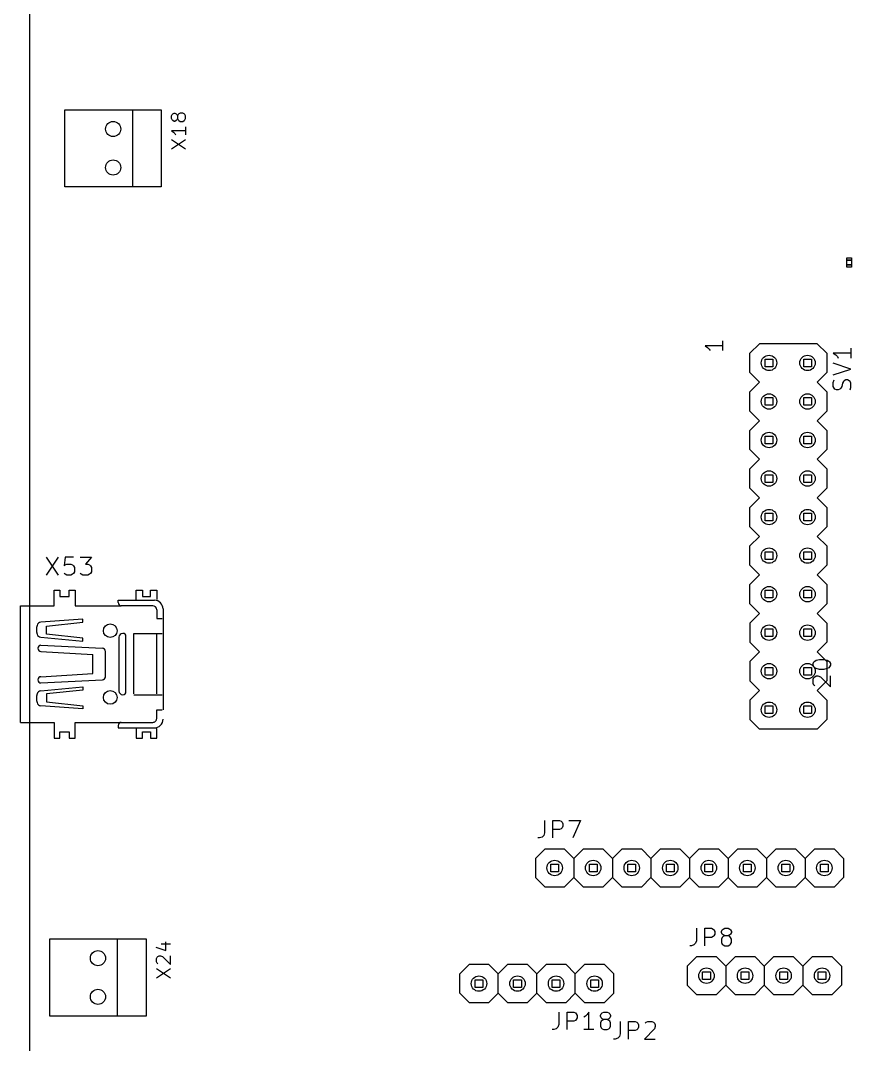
# Model space of a CAD drawing. Header units: millimetres. Extents: x -1 to 260, y -75 to 300.
# Drawn here: x -0.6 to 54.2, y 82.5 to 150 of the extents above; entities that cross this region are included whole.
import ezdxf

# ---------------------------------------------------------------- set-up
doc = ezdxf.new("R2010")
doc.units = ezdxf.units.MM
for name, color, linetype, true_color in [('Edge.Cuts', 254, 'CONTINUOUS', 0xd0d2cd), ('F.Fab', 9, 'CONTINUOUS', 0xafafaf), ('F.Silkscreen', 41, 'CONTINUOUS', 0xf2eda1)]:
    doc.layers.add(name, color=color, linetype=linetype, true_color=true_color)

msp = doc.modelspace()

# ---------------------------------------------------------------- linework, layer by layer
at = {"layer": 'Edge.Cuts', "linetype": 'CONTINUOUS'}
msp.add_line((0, 300), (0, 0), dxfattribs=at)
at = {"layer": 'Edge.Cuts'}
for centre, radius in [((5.52, 142.83), 0.5), ((5.52, 140.29), 0.5), ((48.76, 127.41), 0.508), ((51.3, 127.41), 0.508), ((48.76, 124.87), 0.508), ((51.3, 124.87), 0.508), ((48.76, 122.33), 0.508), ((51.3, 122.33), 0.508), ((48.76, 119.79), 0.508), ((51.3, 119.79), 0.508), ((48.76, 117.25), 0.508), ((51.3, 117.25), 0.508), ((48.76, 114.71), 0.508), ((51.3, 114.71), 0.508), ((48.76, 112.17), 0.508), ((51.3, 112.17), 0.508), ((5.33, 109.76), 0.45), ((48.76, 109.63), 0.508), ((51.3, 109.63), 0.508), ((48.76, 107.09), 0.508), ((51.3, 107.09), 0.508), ((5.33, 105.36), 0.45), ((48.76, 104.55), 0.508), ((51.3, 104.55), 0.508), ((34.63, 94.12), 0.508), ((37.17, 94.12), 0.508), ((39.71, 94.12), 0.508), ((42.25, 94.12), 0.508), ((44.79, 94.12), 0.508), ((47.33, 94.12), 0.508), ((49.87, 94.12), 0.508), ((52.41, 94.12), 0.508), ((4.52, 88.17), 0.5), ((44.64, 87.02), 0.508), ((47.18, 87.02), 0.508), ((49.72, 87.02), 0.508), ((52.26, 87.02), 0.508), ((29.64, 86.5), 0.508), ((32.18, 86.5), 0.508), ((34.72, 86.5), 0.508), ((37.26, 86.5), 0.508), ((4.52, 85.63), 0.5)]:
    msp.add_circle(centre, radius, dxfattribs=at)
at = {"layer": 'F.Fab', "linetype": 'CONTINUOUS'}
for p, q in [((53.9, 134.18), (53.9, 134.33)), ((53.9, 134.33), (54.2, 134.33)), ((54.2, 134.33), (54.2, 134.18)), ((54.2, 134.18), (53.9, 134.18)), ((53.9, 133.73), (53.9, 133.88)), ((53.9, 133.88), (54.2, 133.88)), ((54.2, 133.73), (53.9, 133.73)), ((54.2, 133.88), (54.2, 133.73)), ((48.506, 127.156), (48.506, 127.664)), ((48.506, 127.664), (49.014, 127.664)), ((49.014, 127.664), (49.014, 127.156)), ((51.046, 127.156), (51.046, 127.664)), ((51.046, 127.664), (51.554, 127.664)), ((51.554, 127.664), (51.554, 127.156)), ((49.014, 127.156), (48.506, 127.156)), ((51.554, 127.156), (51.046, 127.156)), ((48.506, 124.616), (48.506, 125.124)), ((48.506, 125.124), (49.014, 125.124)), ((49.014, 125.124), (49.014, 124.616)), ((51.046, 124.616), (51.046, 125.124)), ((51.046, 125.124), (51.554, 125.124)), ((51.554, 125.124), (51.554, 124.616)), ((49.014, 124.616), (48.506, 124.616)), ((51.554, 124.616), (51.046, 124.616)), ((48.506, 122.076), (48.506, 122.584)), ((48.506, 122.584), (49.014, 122.584)), ((49.014, 122.584), (49.014, 122.076)), ((51.046, 122.076), (51.046, 122.584)), ((51.046, 122.584), (51.554, 122.584)), ((51.554, 122.584), (51.554, 122.076)), ((49.014, 122.076), (48.506, 122.076)), ((51.554, 122.076), (51.046, 122.076)), ((48.506, 119.536), (48.506, 120.044)), ((48.506, 120.044), (49.014, 120.044)), ((49.014, 119.536), (48.506, 119.536)), ((49.014, 120.044), (49.014, 119.536)), ((51.046, 119.536), (51.046, 120.044)), ((51.046, 120.044), (51.554, 120.044)), ((51.554, 119.536), (51.046, 119.536)), ((51.554, 120.044), (51.554, 119.536)), ((48.506, 116.996), (48.506, 117.504)), ((48.506, 117.504), (49.014, 117.504)), ((49.014, 117.504), (49.014, 116.996)), ((51.046, 116.996), (51.046, 117.504)), ((51.046, 117.504), (51.554, 117.504)), ((51.554, 117.504), (51.554, 116.996)), ((49.014, 116.996), (48.506, 116.996)), ((51.554, 116.996), (51.046, 116.996)), ((48.506, 114.456), (48.506, 114.964)), ((48.506, 114.964), (49.014, 114.964)), ((49.014, 114.964), (49.014, 114.456)), ((51.046, 114.456), (51.046, 114.964)), ((51.046, 114.964), (51.554, 114.964)), ((51.554, 114.964), (51.554, 114.456)), ((49.014, 114.456), (48.506, 114.456)), ((51.554, 114.456), (51.046, 114.456)), ((1.6421, 112.4399), (2.0055, 112.4399)), ((1.6421, 111.4016), (1.6421, 112.4399)), ((2.0055, 112.4399), (2.0055, 112.0246)), ((2.6285, 112.4399), (3.0207, 112.4399)), ((2.6285, 112.0246), (2.6285, 112.4399)), ((3.0207, 112.4399), (3.0207, 111.4016)), ((7.043, 112.4399), (7.4583, 112.4399)), ((7.043, 111.8169), (7.043, 112.4399)), ((7.4583, 112.4399), (7.4583, 112.0246)), ((7.9774, 112.4399), (8.3927, 112.4399)), ((7.9774, 112.0246), (7.9774, 112.4399)), ((8.3927, 112.4399), (8.3927, 111.8169)), ((48.506, 111.916), (48.506, 112.424)), ((48.506, 112.424), (49.014, 112.424)), ((49.014, 112.424), (49.014, 111.916)), ((51.046, 111.916), (51.046, 112.424)), ((51.046, 112.424), (51.554, 112.424)), ((51.554, 112.424), (51.554, 111.916)), ((-0.5882, 111.4016), (1.6421, 111.4016)), ((2.0055, 112.0246), (2.6285, 112.0246)), ((3.0207, 111.4016), (6.0565, 111.4015)), ((5.849, 111.765), (8.237, 111.765)), ((8.1332, 111.4016), (6.0566, 111.4016)), ((7.4583, 112.0246), (7.9774, 112.0246)), ((49.014, 111.916), (48.506, 111.916)), ((51.554, 111.916), (51.046, 111.916)), ((8.3927, 111.1421), (8.3927, 110.571)), ((8.8081, 111.194), (8.808, 104.5491)), ((6.8873, 105.5875), (6.8873, 109.5848)), ((8.3927, 105.5874), (8.3927, 109.5327)), ((48.506, 109.376), (48.506, 109.884)), ((48.506, 109.884), (49.014, 109.884)), ((49.014, 109.376), (48.506, 109.376)), ((49.014, 109.884), (49.014, 109.376)), ((51.046, 109.376), (51.046, 109.884)), ((51.046, 109.884), (51.554, 109.884)), ((51.554, 109.376), (51.046, 109.376)), ((51.554, 109.884), (51.554, 109.376)), ((48.506, 106.836), (48.506, 107.344)), ((48.506, 107.344), (49.014, 107.344)), ((49.014, 107.344), (49.014, 106.836)), ((51.046, 106.836), (51.046, 107.344)), ((51.046, 107.344), (51.554, 107.344)), ((51.554, 107.344), (51.554, 106.836)), ((49.014, 106.836), (48.506, 106.836)), ((51.554, 106.836), (51.046, 106.836)), ((48.506, 104.296), (48.506, 104.804)), ((48.506, 104.804), (49.014, 104.804)), ((49.014, 104.804), (49.014, 104.296)), ((51.046, 104.296), (51.046, 104.804)), ((51.046, 104.804), (51.554, 104.804)), ((51.554, 104.804), (51.554, 104.296)), ((8.3927, 103.9781), (8.3927, 104.5492)), ((49.014, 104.296), (48.506, 104.296)), ((51.554, 104.296), (51.046, 104.296)), ((-0.5882, 103.7186), (1.6421, 103.7186)), ((1.6421, 103.7186), (1.6421, 102.6803)), ((3.0207, 103.7186), (8.1332, 103.7186)), ((3.0207, 102.6803), (3.0207, 103.7186)), ((5.849, 103.3552), (8.237, 103.3552)), ((7.043, 103.3033), (7.043, 102.6803)), ((8.3927, 102.6803), (8.3927, 103.3033)), ((1.6421, 102.6803), (2.0055, 102.6803)), ((2.0055, 103.0956), (2.6285, 103.0956)), ((2.0055, 102.6803), (2.0055, 103.0956)), ((2.6285, 103.0956), (2.6285, 102.6803)), ((2.6285, 102.6803), (3.0207, 102.6803)), ((7.043, 102.6803), (7.4583, 102.6803)), ((7.4583, 103.0956), (7.9774, 103.0956)), ((7.4583, 102.6803), (7.4583, 103.0956)), ((7.9774, 103.0956), (7.9774, 102.6803)), ((7.9774, 102.6803), (8.3927, 102.6803)), ((34.376, 93.866), (34.376, 94.374)), ((34.376, 94.374), (34.884, 94.374)), ((34.884, 93.866), (34.376, 93.866)), ((34.884, 94.374), (34.884, 93.866)), ((36.916, 93.866), (36.916, 94.374)), ((36.916, 94.374), (37.424, 94.374)), ((37.424, 93.866), (36.916, 93.866)), ((37.424, 94.374), (37.424, 93.866)), ((39.456, 93.866), (39.456, 94.374)), ((39.456, 94.374), (39.964, 94.374)), ((39.964, 93.866), (39.456, 93.866)), ((39.964, 94.374), (39.964, 93.866)), ((41.996, 93.866), (41.996, 94.374)), ((41.996, 94.374), (42.504, 94.374)), ((42.504, 93.866), (41.996, 93.866)), ((42.504, 94.374), (42.504, 93.866)), ((44.536, 93.866), (44.536, 94.374)), ((44.536, 94.374), (45.044, 94.374)), ((45.044, 93.866), (44.536, 93.866)), ((45.044, 94.374), (45.044, 93.866)), ((47.076, 93.866), (47.076, 94.374)), ((47.076, 94.374), (47.584, 94.374)), ((47.584, 93.866), (47.076, 93.866)), ((47.584, 94.374), (47.584, 93.866)), ((49.616, 93.866), (49.616, 94.374)), ((49.616, 94.374), (50.124, 94.374)), ((50.124, 93.866), (49.616, 93.866)), ((50.124, 94.374), (50.124, 93.866)), ((52.156, 93.866), (52.156, 94.374)), ((52.156, 94.374), (52.664, 94.374)), ((52.664, 93.866), (52.156, 93.866)), ((52.664, 94.374), (52.664, 93.866)), ((44.386, 86.766), (44.386, 87.274)), ((44.386, 87.274), (44.894, 87.274)), ((44.894, 87.274), (44.894, 86.766)), ((46.926, 86.766), (46.926, 87.274)), ((46.926, 87.274), (47.434, 87.274)), ((47.434, 87.274), (47.434, 86.766)), ((49.466, 86.766), (49.466, 87.274)), ((49.466, 87.274), (49.974, 87.274)), ((49.974, 87.274), (49.974, 86.766)), ((52.006, 86.766), (52.006, 87.274)), ((52.006, 87.274), (52.514, 87.274)), ((52.514, 87.274), (52.514, 86.766)), ((29.386, 86.246), (29.386, 86.754)), ((29.386, 86.754), (29.894, 86.754)), ((29.894, 86.754), (29.894, 86.246)), ((31.926, 86.246), (31.926, 86.754)), ((31.926, 86.754), (32.434, 86.754)), ((32.434, 86.754), (32.434, 86.246)), ((34.466, 86.246), (34.466, 86.754)), ((34.466, 86.754), (34.974, 86.754)), ((34.974, 86.754), (34.974, 86.246)), ((37.006, 86.246), (37.006, 86.754)), ((37.006, 86.754), (37.514, 86.754)), ((37.514, 86.754), (37.514, 86.246)), ((44.894, 86.766), (44.386, 86.766)), ((47.434, 86.766), (46.926, 86.766)), ((49.974, 86.766), (49.466, 86.766)), ((52.514, 86.766), (52.006, 86.766)), ((29.894, 86.246), (29.386, 86.246)), ((32.434, 86.246), (31.926, 86.246)), ((34.974, 86.246), (34.466, 86.246)), ((37.514, 86.246), (37.006, 86.246))]:
    msp.add_line(p, q, dxfattribs=at)
at = {"layer": 'F.Fab'}
for centre, radius in [((5.52, 142.83), 0.5), ((5.52, 140.29), 0.5), ((48.76, 127.41), 0.508), ((51.3, 127.41), 0.508), ((48.76, 124.87), 0.508), ((51.3, 124.87), 0.508), ((48.76, 122.33), 0.508), ((51.3, 122.33), 0.508), ((48.76, 119.79), 0.508), ((51.3, 119.79), 0.508), ((48.76, 117.25), 0.508), ((51.3, 117.25), 0.508), ((48.76, 114.71), 0.508), ((51.3, 114.71), 0.508), ((48.76, 112.17), 0.508), ((51.3, 112.17), 0.508), ((5.33, 109.76), 0.45), ((48.76, 109.63), 0.508), ((51.3, 109.63), 0.508), ((48.76, 107.09), 0.508), ((51.3, 107.09), 0.508), ((5.33, 105.36), 0.45), ((48.76, 104.55), 0.508), ((51.3, 104.55), 0.508), ((34.63, 94.12), 0.508), ((37.17, 94.12), 0.508), ((39.71, 94.12), 0.508), ((42.25, 94.12), 0.508), ((44.79, 94.12), 0.508), ((47.33, 94.12), 0.508), ((49.87, 94.12), 0.508), ((52.41, 94.12), 0.508), ((4.52, 88.17), 0.5), ((44.64, 87.02), 0.508), ((47.18, 87.02), 0.508), ((49.72, 87.02), 0.508), ((52.26, 87.02), 0.508), ((29.64, 86.5), 0.508), ((32.18, 86.5), 0.508), ((34.72, 86.5), 0.508), ((37.26, 86.5), 0.508), ((4.52, 85.63), 0.5)]:
    msp.add_circle(centre, radius, dxfattribs=at)
for centre, radius, start, end in [((8.1332, 111.1421), 0.2595, 0, 90), ((8.237, 111.1939), 0.5711, 0, 90), ((8.1333, 103.978), 0.2594, -90.02208781, 0.02208781), ((8.2371, 103.9262), 0.571, -90.01003429, 0.01003429)]:
    msp.add_arc(centre, radius, start, end, dxfattribs=at)
at = {"layer": 'F.Silkscreen', "linetype": 'CONTINUOUS'}
for p, q in [((2.345, 144.1), (6.79, 144.1)), ((2.345, 139.02), (2.345, 144.1)), ((6.79, 144.1), (6.79, 139.02)), ((6.79, 144.1), (8.695, 144.1)), ((8.695, 144.1), (8.695, 139.02)), ((9.413298, 143.775683), (9.457325, 143.81971)), ((9.457325, 143.81971), (9.545378, 143.863736)), ((9.545378, 143.863736), (9.589405, 143.863736)), ((9.589405, 143.863736), (9.677458, 143.81971)), ((9.677458, 143.81971), (9.721485, 143.775683)), ((9.853565, 143.81971), (9.809538, 143.775683)), ((9.941618, 143.863736), (9.853565, 143.81971)), ((10.117725, 143.863736), (9.941618, 143.863736)), ((10.205778, 143.81971), (10.117725, 143.863736)), ((10.249805, 143.775683), (10.205778, 143.81971)), ((9.369271, 143.68763), (9.413298, 143.775683)), ((9.369271, 143.511523), (9.369271, 143.68763)), ((9.413298, 143.42347), (9.369271, 143.511523)), ((9.457325, 143.379443), (9.413298, 143.42347)), ((9.545378, 143.335416), (9.457325, 143.379443)), ((9.589405, 143.335416), (9.545378, 143.335416)), ((9.677458, 143.379443), (9.589405, 143.335416)), ((9.721485, 143.42347), (9.677458, 143.379443)), ((9.721485, 143.775683), (9.765511, 143.68763)), ((9.765511, 143.511523), (9.721485, 143.42347)), ((9.809538, 143.775683), (9.765511, 143.68763)), ((9.765511, 143.68763), (9.765511, 143.511523)), ((9.765511, 143.511523), (9.809538, 143.42347)), ((9.809538, 143.42347), (9.853565, 143.379443)), ((9.853565, 143.379443), (9.941618, 143.335416)), ((9.941618, 143.335416), (10.117725, 143.335416)), ((10.117725, 143.335416), (10.205778, 143.379443)), ((10.205778, 143.379443), (10.249805, 143.42347)), ((10.293831, 143.68763), (10.249805, 143.775683)), ((10.249805, 143.42347), (10.293831, 143.511523)), ((10.293831, 143.511523), (10.293831, 143.68763)), ((10.293831, 142.719043), (9.369271, 142.719043)), ((9.369271, 142.719043), (9.501351, 142.63099)), ((9.501351, 142.63099), (9.589405, 142.542937)), ((9.589405, 142.542937), (9.633431, 142.454883)), ((10.293831, 142.983203), (10.293831, 142.454883)), ((9.369271, 141.530324), (10.293831, 142.146697)), ((9.369271, 142.146697), (10.293831, 141.530324)), ((6.79, 139.02), (2.345, 139.02)), ((8.695, 139.02), (6.79, 139.02)), ((53.9, 133.88), (53.9, 134.18)), ((53.9, 134.18), (54.2, 134.18)), ((54.2, 133.88), (53.9, 133.88)), ((54.2, 134.18), (54.2, 133.88)), ((45.692514, 128.545837), (44.549514, 128.545837)), ((44.549514, 128.545837), (44.7128, 128.43698)), ((44.7128, 128.43698), (44.821657, 128.328123)), ((44.821657, 128.328123), (44.876086, 128.219266)), ((45.692514, 128.872409), (45.692514, 128.219266)), ((48.125, 128.68), (47.49, 128.045)), ((51.935, 128.68), (48.125, 128.68)), ((52.57, 128.045), (51.935, 128.68)), ((54.155789, 128.384669), (54.155789, 127.724269)), ((47.49, 126.775), (47.49, 128.045)), ((52.57, 128.045), (52.57, 126.775)), ((54.155789, 128.054469), (53.000089, 128.054469)), ((53.000089, 128.054469), (53.165189, 127.944402)), ((53.165189, 127.944402), (53.275256, 127.834336)), ((53.275256, 127.834336), (53.330289, 127.724269)), ((54.155789, 127.008836), (53.000089, 127.394069)), ((53.000089, 126.623602), (54.155789, 127.008836)), ((48.125, 126.14), (47.49, 126.775)), ((52.57, 126.775), (51.935, 126.14)), ((53.000089, 126.128302), (53.055122, 126.293402)), ((53.715522, 126.238369), (53.660489, 126.183335)), ((53.825589, 126.293402), (53.715522, 126.238369)), ((53.935656, 126.293402), (53.825589, 126.293402)), ((54.045722, 126.238369), (53.935656, 126.293402)), ((54.100756, 126.183335), (54.045722, 126.238369)), ((47.49, 125.505), (48.125, 126.14)), ((51.935, 126.14), (52.57, 125.505)), ((53.000089, 125.853135), (53.000089, 126.128302)), ((53.055122, 125.743069), (53.000089, 125.853135)), ((53.110156, 125.688035), (53.055122, 125.743069)), ((53.220222, 125.633002), (53.110156, 125.688035)), ((53.330289, 125.633002), (53.220222, 125.633002)), ((53.440356, 125.688035), (53.330289, 125.633002)), ((53.495389, 125.743069), (53.440356, 125.688035)), ((53.550422, 125.853135), (53.495389, 125.743069)), ((53.605456, 126.073269), (53.550422, 125.853135)), ((53.660489, 126.183335), (53.605456, 126.073269)), ((54.155789, 126.073269), (54.100756, 126.183335)), ((54.100756, 125.633002), (54.155789, 125.798102)), ((54.155789, 125.798102), (54.155789, 126.073269)), ((47.49, 124.235), (47.49, 125.505)), ((52.57, 125.505), (52.57, 124.235)), ((48.125, 123.6), (47.49, 124.235)), ((52.57, 124.235), (51.935, 123.6)), ((47.49, 122.965), (48.125, 123.6)), ((51.935, 123.6), (52.57, 122.965)), ((47.49, 121.695), (47.49, 122.965)), ((52.57, 122.965), (52.57, 121.695)), ((48.125, 121.06), (47.49, 121.695)), ((52.57, 121.695), (51.935, 121.06)), ((48.125, 121.06), (47.49, 120.425)), ((52.57, 120.425), (51.935, 121.06)), ((47.49, 119.155), (47.49, 120.425)), ((52.57, 120.425), (52.57, 119.155)), ((48.125, 118.52), (47.49, 119.155)), ((52.57, 119.155), (51.935, 118.52)), ((47.49, 117.885), (48.125, 118.52)), ((51.935, 118.52), (52.57, 117.885)), ((47.49, 116.615), (47.49, 117.885)), ((52.57, 117.885), (52.57, 116.615)), ((48.125, 115.98), (47.49, 116.615)), ((52.57, 116.615), (51.935, 115.98)), ((47.49, 115.345), (48.125, 115.98)), ((51.935, 115.98), (52.57, 115.345)), ((47.49, 114.075), (47.49, 115.345)), ((52.57, 115.345), (52.57, 114.075)), ((1.114569, 114.600372), (1.898921, 113.423844)), ((1.898921, 114.600372), (1.114569, 113.423844)), ((2.347122, 114.600372), (2.291097, 114.040121)), ((2.291097, 114.040121), (2.347122, 114.096146)), ((2.907374, 114.600372), (2.347122, 114.600372)), ((2.347122, 114.096146), (2.459173, 114.152171)), ((2.459173, 114.152171), (2.739298, 114.152171)), ((2.739298, 114.152171), (2.851349, 114.096146)), ((2.851349, 114.096146), (2.907374, 114.040121)), ((3.355575, 114.600372), (4.083902, 114.600372)), ((4.083902, 114.600372), (3.691726, 114.152171)), ((3.691726, 114.152171), (3.859801, 114.152171)), ((3.859801, 114.152171), (3.971852, 114.096146)), ((3.971852, 114.096146), (4.027877, 114.040121)), ((2.347122, 113.47987), (2.291097, 113.535895)), ((2.459173, 113.423844), (2.347122, 113.47987)), ((2.739298, 113.423844), (2.459173, 113.423844)), ((2.851349, 113.47987), (2.739298, 113.423844)), ((2.907374, 113.535895), (2.851349, 113.47987)), ((2.907374, 114.040121), (2.963399, 113.928071)), ((2.963399, 113.647945), (2.907374, 113.535895)), ((2.963399, 113.928071), (2.963399, 113.647945)), ((3.4116, 113.47987), (3.355575, 113.535895)), ((3.52365, 113.423844), (3.4116, 113.47987)), ((3.859801, 113.423844), (3.52365, 113.423844)), ((3.971852, 113.47987), (3.859801, 113.423844)), ((4.027877, 113.535895), (3.971852, 113.47987)), ((4.027877, 114.040121), (4.083902, 113.928071)), ((4.083902, 113.647945), (4.027877, 113.535895)), ((4.083902, 113.928071), (4.083902, 113.647945)), ((48.125, 113.44), (47.49, 114.075)), ((48.125, 113.44), (47.49, 112.805)), ((52.57, 114.075), (51.935, 113.44)), ((52.57, 112.805), (51.935, 113.44)), ((47.49, 111.535), (47.49, 112.805)), ((52.57, 112.805), (52.57, 111.535)), ((-0.5882, 111.4016), (0.9153, 111.4015)), ((-0.5882, 103.7186), (-0.5882, 111.4016)), ((3.7475, 111.4016), (6.0566, 111.4016)), ((5.849, 111.6092), (5.849, 111.765)), ((48.125, 110.9), (47.49, 111.535)), ((52.57, 111.535), (51.935, 110.9)), ((47.49, 110.265), (48.125, 110.9)), ((51.935, 110.9), (52.57, 110.265)), ((3.5129, 110.5191), (0.7615, 110.3114)), ((1.1249, 110.0519), (3.5129, 110.3114)), ((1.1249, 109.5327), (1.1249, 110.0519)), ((3.5129, 110.3114), (3.5129, 110.5191)), ((8.3927, 110.571), (8.7561, 110.571)), ((8.8082, 110.571), (8.8082, 109.5846)), ((47.49, 110.265), (47.49, 108.995)), ((52.57, 110.265), (52.57, 108.995)), ((3.5129, 109.2732), (1.1249, 109.5327)), ((6.1605, 109.5846), (6.1604, 109.5846)), ((6.3681, 105.7431), (6.3681, 109.377)), ((6.8873, 109.5848), (8.7561, 109.5848)), ((0.7615, 109.3251), (3.5129, 109.0655)), ((0.7616, 108.8059), (4.8108, 108.5983)), ((3.5129, 109.0655), (3.5129, 109.2732)), ((5.9009, 109.3251), (5.9009, 105.795)), ((48.125, 108.36), (47.49, 108.995)), ((51.935, 108.36), (52.57, 108.995)), ((0.5539, 108.5983), (0.5539, 108.5982)), ((0.7615, 108.3906), (4.1878, 108.183)), ((4.1878, 106.9372), (4.1878, 108.1832)), ((5.0184, 106.7296), (5.0184, 108.3907)), ((48.125, 108.36), (47.49, 107.725)), ((51.935, 108.36), (52.57, 107.725)), ((47.49, 107.725), (47.49, 106.455)), ((51.661514, 107.590837), (51.715943, 107.699694)), ((51.661514, 107.48198), (51.661514, 107.590837)), ((51.715943, 107.373123), (51.661514, 107.48198)), ((51.715943, 107.699694), (51.770371, 107.754123)), ((51.770371, 107.318694), (51.715943, 107.373123)), ((51.770371, 107.754123), (51.879228, 107.808551)), ((51.879228, 107.808551), (52.096943, 107.86298)), ((52.096943, 107.86298), (52.369086, 107.86298)), ((52.369086, 107.86298), (52.5868, 107.808551)), ((52.57, 107.725), (52.57, 106.455)), ((52.5868, 107.808551), (52.695657, 107.754123)), ((52.695657, 107.754123), (52.750086, 107.699694)), ((52.750086, 107.373123), (52.695657, 107.318694)), ((52.750086, 107.699694), (52.804514, 107.590837)), ((52.804514, 107.48198), (52.750086, 107.373123)), ((52.804514, 107.590837), (52.804514, 107.48198)), ((0.7615, 106.7296), (4.1878, 106.9372)), ((51.661514, 106.556694), (51.715943, 106.665552)), ((51.715943, 106.665552), (51.770371, 106.71998)), ((51.879228, 107.264265), (51.770371, 107.318694)), ((51.770371, 106.71998), (51.879228, 106.774409)), ((52.096943, 107.209837), (51.879228, 107.264265)), ((51.879228, 106.774409), (51.988086, 106.774409)), ((51.988086, 106.774409), (52.151371, 106.71998)), ((52.369086, 107.209837), (52.096943, 107.209837)), ((52.151371, 106.71998), (52.804514, 106.066837)), ((52.5868, 107.264265), (52.369086, 107.209837)), ((52.695657, 107.318694), (52.5868, 107.264265)), ((52.804514, 106.066837), (52.804514, 106.774409)), ((0.7615, 105.7951), (3.5129, 106.0547)), ((0.7616, 106.3143), (4.8108, 106.5219)), ((3.5129, 106.0547), (3.5129, 105.847)), ((48.125, 105.82), (47.49, 106.455)), ((51.661514, 106.284552), (51.661514, 106.556694)), ((51.715943, 106.175694), (51.661514, 106.284552)), ((51.770371, 106.121266), (51.715943, 106.175694)), ((51.935, 105.82), (52.57, 106.455)), ((3.5129, 105.847), (1.1249, 105.5875)), ((1.1249, 105.5875), (1.1249, 105.0683)), ((6.8873, 105.5354), (8.7561, 105.5354)), ((8.8081, 105.5355), (8.8081, 104.5491)), ((48.125, 105.82), (47.49, 105.185)), ((51.935, 105.82), (52.57, 105.185)), ((3.5129, 104.6011), (0.7615, 104.8088)), ((1.1249, 105.0683), (3.5129, 104.8088)), ((3.5129, 104.8088), (3.5129, 104.6011)), ((47.49, 105.185), (47.49, 103.915)), ((52.57, 105.185), (52.57, 103.915)), ((8.3927, 104.5492), (8.7561, 104.5492)), ((-0.5882, 103.7186), (0.9154, 103.7186)), ((-0.5882, 103.7185), (-0.5882, 103.7186)), ((3.7474, 103.7186), (6.0567, 103.7185)), ((5.849, 103.511), (5.849, 103.3552)), ((48.125, 103.28), (47.49, 103.915)), ((51.935, 103.28), (48.125, 103.28)), ((52.57, 103.915), (51.935, 103.28)), ((33.964363, 97.251879), (33.964363, 96.426379)), ((34.514696, 96.096179), (34.514696, 97.251879)), ((34.514696, 97.251879), (34.954963, 97.251879)), ((34.954963, 97.251879), (35.06503, 97.196846)), ((35.56033, 97.251879), (36.330796, 97.251879)), ((36.330796, 97.251879), (35.835496, 96.096179)), ((34.954963, 96.646513), (34.514696, 96.646513)), ((35.06503, 96.701546), (34.954963, 96.646513)), ((35.06503, 97.196846), (35.120063, 97.141813)), ((35.120063, 96.756579), (35.06503, 96.701546)), ((35.120063, 97.141813), (35.175096, 97.031746)), ((35.175096, 96.866646), (35.120063, 96.756579)), ((35.175096, 97.031746), (35.175096, 96.866646)), ((33.634163, 96.096179), (33.524097, 96.096179)), ((33.799263, 96.151213), (33.634163, 96.096179)), ((33.90933, 96.261279), (33.799263, 96.151213)), ((33.964363, 96.426379), (33.90933, 96.261279)), ((33.995, 95.39), (33.36, 94.755)), ((33.995, 95.39), (35.265, 95.39)), ((35.265, 95.39), (35.9, 94.755)), ((35.9, 94.755), (36.535, 95.39)), ((36.535, 95.39), (37.805, 95.39)), ((37.805, 95.39), (38.44, 94.755)), ((38.44, 94.755), (39.075, 95.39)), ((39.075, 95.39), (40.345, 95.39)), ((40.345, 95.39), (40.98, 94.755)), ((41.615, 95.39), (40.98, 94.755)), ((41.615, 95.39), (42.885, 95.39)), ((42.885, 95.39), (43.52, 94.755)), ((43.52, 94.755), (44.155, 95.39)), ((44.155, 95.39), (45.425, 95.39)), ((45.425, 95.39), (46.06, 94.755)), ((46.06, 94.755), (46.695, 95.39)), ((46.695, 95.39), (47.965, 95.39)), ((47.965, 95.39), (48.6, 94.755)), ((49.235, 95.39), (48.6, 94.755)), ((49.235, 95.39), (50.505, 95.39)), ((50.505, 95.39), (51.14, 94.755)), ((51.775, 95.39), (51.14, 94.755)), ((51.775, 95.39), (53.045, 95.39)), ((53.045, 95.39), (53.68, 94.755)), ((33.36, 94.755), (33.36, 93.485)), ((35.9, 94.755), (35.9, 93.485)), ((38.44, 94.755), (38.44, 93.485)), ((40.98, 94.755), (40.98, 93.485)), ((43.52, 94.755), (43.52, 93.485)), ((46.06, 94.755), (46.06, 93.485)), ((48.6, 94.755), (48.6, 93.485)), ((51.14, 94.755), (51.14, 93.485)), ((53.68, 94.755), (53.68, 93.485)), ((33.36, 93.485), (33.995, 92.85)), ((35.9, 93.485), (35.265, 92.85)), ((36.535, 92.85), (35.9, 93.485)), ((38.44, 93.485), (37.805, 92.85)), ((39.075, 92.85), (38.44, 93.485)), ((40.98, 93.485), (40.345, 92.85)), ((40.98, 93.485), (41.615, 92.85)), ((43.52, 93.485), (42.885, 92.85)), ((44.155, 92.85), (43.52, 93.485)), ((46.06, 93.485), (45.425, 92.85)), ((46.695, 92.85), (46.06, 93.485)), ((48.6, 93.485), (47.965, 92.85)), ((48.6, 93.485), (49.235, 92.85)), ((51.14, 93.485), (50.505, 92.85)), ((51.14, 93.485), (51.775, 92.85)), ((53.68, 93.485), (53.045, 92.85)), ((35.265, 92.85), (33.995, 92.85)), ((37.805, 92.85), (36.535, 92.85)), ((40.345, 92.85), (39.075, 92.85)), ((42.885, 92.85), (41.615, 92.85)), ((45.425, 92.85), (44.155, 92.85)), ((47.965, 92.85), (46.695, 92.85)), ((50.505, 92.85), (49.235, 92.85)), ((53.045, 92.85), (51.775, 92.85)), ((43.974363, 90.151879), (43.974363, 89.326379)), ((44.524696, 88.996179), (44.524696, 90.151879)), ((44.524696, 90.151879), (44.964963, 90.151879)), ((44.964963, 90.151879), (45.07503, 90.096846)), ((45.07503, 90.096846), (45.130063, 90.041813)), ((45.130063, 90.041813), (45.185096, 89.931746)), ((45.185096, 89.931746), (45.185096, 89.766646)), ((45.625363, 89.931746), (45.680396, 90.041813)), ((45.625363, 89.876713), (45.625363, 89.931746)), ((45.680396, 89.766646), (45.625363, 89.876713)), ((45.680396, 90.041813), (45.73543, 90.096846)), ((45.73543, 90.096846), (45.845496, 90.151879)), ((45.845496, 90.151879), (46.06563, 90.151879)), ((46.06563, 90.151879), (46.175696, 90.096846)), ((46.175696, 90.096846), (46.23073, 90.041813)), ((46.23073, 90.041813), (46.285763, 89.931746)), ((46.285763, 89.876713), (46.23073, 89.766646)), ((46.285763, 89.931746), (46.285763, 89.876713)), ((1.345, 89.44), (5.79, 89.44)), ((1.345, 84.36), (1.345, 89.44)), ((5.79, 89.44), (5.79, 84.36)), ((5.79, 89.44), (7.695, 89.44)), ((7.695, 89.44), (7.695, 84.36)), ((8.677458, 89.115683), (9.293831, 89.115683)), ((8.985645, 88.675416), (8.985645, 89.247763)), ((43.91933, 89.161279), (43.809263, 89.051213)), ((43.974363, 89.326379), (43.91933, 89.161279)), ((44.964963, 89.546513), (44.524696, 89.546513)), ((45.07503, 89.601546), (44.964963, 89.546513)), ((45.130063, 89.656579), (45.07503, 89.601546)), ((45.185096, 89.766646), (45.130063, 89.656579)), ((45.680396, 89.546513), (45.625363, 89.436446)), ((45.625363, 89.436446), (45.625363, 89.216313)), ((45.625363, 89.216313), (45.680396, 89.106246)), ((45.73543, 89.711613), (45.680396, 89.766646)), ((45.73543, 89.601546), (45.680396, 89.546513)), ((45.680396, 89.106246), (45.73543, 89.051213)), ((45.845496, 89.656579), (45.73543, 89.711613)), ((45.845496, 89.656579), (45.73543, 89.601546)), ((46.06563, 89.656579), (45.845496, 89.656579)), ((46.175696, 89.711613), (46.06563, 89.656579)), ((46.175696, 89.601546), (46.06563, 89.656579)), ((46.23073, 89.766646), (46.175696, 89.711613)), ((46.23073, 89.546513), (46.175696, 89.601546)), ((46.175696, 89.051213), (46.23073, 89.106246)), ((46.285763, 89.436446), (46.23073, 89.546513)), ((46.23073, 89.106246), (46.285763, 89.216313)), ((46.285763, 89.216313), (46.285763, 89.436446)), ((8.325245, 88.89555), (8.985645, 88.675416)), ((43.644163, 88.996179), (43.534097, 88.996179)), ((43.809263, 89.051213), (43.644163, 88.996179)), ((45.73543, 89.051213), (45.845496, 88.996179)), ((45.845496, 88.996179), (46.06563, 88.996179)), ((46.06563, 88.996179), (46.175696, 89.051213)), ((8.369271, 88.147097), (8.413298, 88.23515)), ((8.369271, 87.926963), (8.369271, 88.147097)), ((8.413298, 87.83891), (8.369271, 87.926963)), ((8.413298, 88.23515), (8.457325, 88.279177)), ((8.457325, 87.794883), (8.413298, 87.83891)), ((8.457325, 88.279177), (8.545378, 88.323203)), ((8.545378, 88.323203), (8.633431, 88.323203)), ((8.633431, 88.323203), (8.765511, 88.279177)), ((8.765511, 88.279177), (9.293831, 87.750857)), ((9.293831, 87.750857), (9.293831, 88.323203)), ((28.37, 87.135), (29.005, 87.77)), ((29.005, 87.77), (30.275, 87.77)), ((30.91, 87.135), (30.275, 87.77)), ((30.91, 87.135), (31.545, 87.77)), ((31.545, 87.77), (32.815, 87.77)), ((32.815, 87.77), (33.45, 87.135)), ((33.45, 87.135), (34.085, 87.77)), ((34.085, 87.77), (35.355, 87.77)), ((35.355, 87.77), (35.99, 87.135)), ((35.99, 87.135), (36.625, 87.77)), ((36.625, 87.77), (37.895, 87.77)), ((38.53, 87.135), (37.895, 87.77)), ((44.005, 88.29), (43.37, 87.655)), ((44.005, 88.29), (45.275, 88.29)), ((45.275, 88.29), (45.91, 87.655)), ((45.91, 87.655), (46.545, 88.29)), ((46.545, 88.29), (47.815, 88.29)), ((47.815, 88.29), (48.45, 87.655)), ((48.45, 87.655), (49.085, 88.29)), ((49.085, 88.29), (50.355, 88.29)), ((50.355, 88.29), (50.99, 87.655)), ((51.625, 88.29), (50.99, 87.655)), ((51.625, 88.29), (52.895, 88.29)), ((52.895, 88.29), (53.53, 87.655)), ((8.369271, 86.870324), (9.293831, 87.486697)), ((8.369271, 87.486697), (9.293831, 86.870324)), ((28.37, 85.865), (28.37, 87.135)), ((30.91, 85.865), (30.91, 87.135)), ((33.45, 85.865), (33.45, 87.135)), ((35.99, 85.865), (35.99, 87.135)), ((38.53, 85.865), (38.53, 87.135)), ((43.37, 87.655), (43.37, 86.385)), ((45.91, 87.655), (45.91, 86.385)), ((48.45, 87.655), (48.45, 86.385)), ((50.99, 87.655), (50.99, 86.385)), ((53.53, 87.655), (53.53, 86.385)), ((29.005, 85.23), (28.37, 85.865)), ((30.275, 85.23), (30.91, 85.865)), ((31.545, 85.23), (30.91, 85.865)), ((33.45, 85.865), (32.815, 85.23)), ((34.085, 85.23), (33.45, 85.865)), ((35.99, 85.865), (35.355, 85.23)), ((36.625, 85.23), (35.99, 85.865)), ((37.895, 85.23), (38.53, 85.865)), ((43.37, 86.385), (44.005, 85.75)), ((45.275, 85.75), (44.005, 85.75)), ((45.91, 86.385), (45.275, 85.75)), ((46.545, 85.75), (45.91, 86.385)), ((47.815, 85.75), (46.545, 85.75)), ((48.45, 86.385), (47.815, 85.75)), ((49.085, 85.75), (48.45, 86.385)), ((50.355, 85.75), (49.085, 85.75)), ((50.99, 86.385), (50.355, 85.75)), ((50.99, 86.385), (51.625, 85.75)), ((52.895, 85.75), (51.625, 85.75)), ((53.53, 86.385), (52.895, 85.75)), ((30.275, 85.23), (29.005, 85.23)), ((32.815, 85.23), (31.545, 85.23)), ((35.355, 85.23), (34.085, 85.23)), ((37.895, 85.23), (36.625, 85.23)), ((34.898802, 84.62211), (34.898802, 83.79661)), ((35.449135, 83.46641), (35.449135, 84.62211)), ((35.449135, 84.62211), (35.889402, 84.62211)), ((35.889402, 84.62211), (35.999469, 84.567077)), ((35.999469, 84.567077), (36.054502, 84.512044)), ((36.054502, 84.512044), (36.109535, 84.401977)), ((36.109535, 84.401977), (36.109535, 84.236877)), ((36.769935, 84.45701), (36.659869, 84.346944)), ((36.880002, 84.62211), (36.769935, 84.45701)), ((36.880002, 83.46641), (36.880002, 84.62211)), ((37.650469, 84.401977), (37.705502, 84.512044)), ((37.650469, 84.346944), (37.650469, 84.401977)), ((37.705502, 84.512044), (37.760536, 84.567077)), ((37.760536, 84.567077), (37.870602, 84.62211)), ((37.870602, 84.62211), (38.090736, 84.62211)), ((38.090736, 84.62211), (38.200802, 84.567077)), ((38.200802, 84.567077), (38.255836, 84.512044)), ((38.255836, 84.512044), (38.310869, 84.401977)), ((38.310869, 84.401977), (38.310869, 84.346944)), ((5.79, 84.36), (1.345, 84.36)), ((7.695, 84.36), (5.79, 84.36)), ((34.898802, 83.79661), (34.843769, 83.63151)), ((35.889402, 84.016744), (35.449135, 84.016744)), ((35.999469, 84.071777), (35.889402, 84.016744)), ((36.054502, 84.12681), (35.999469, 84.071777)), ((36.109535, 84.236877), (36.054502, 84.12681)), ((36.659869, 84.346944), (36.549802, 84.29191)), ((37.705502, 84.236877), (37.650469, 84.346944)), ((37.705502, 84.016744), (37.650469, 83.906677)), ((37.650469, 83.906677), (37.650469, 83.686544)), ((37.760536, 84.181844), (37.705502, 84.236877)), ((37.760536, 84.071777), (37.705502, 84.016744)), ((37.870602, 84.12681), (37.760536, 84.181844)), ((37.870602, 84.12681), (37.760536, 84.071777)), ((38.090736, 84.12681), (37.870602, 84.12681)), ((38.200802, 84.181844), (38.090736, 84.12681)), ((38.200802, 84.071777), (38.090736, 84.12681)), ((38.255836, 84.236877), (38.200802, 84.181844)), ((38.255836, 84.016744), (38.200802, 84.071777)), ((38.310869, 84.346944), (38.255836, 84.236877)), ((38.310869, 83.906677), (38.255836, 84.016744)), ((38.310869, 83.686544), (38.310869, 83.906677)), ((38.954363, 84.001879), (38.954363, 83.176379)), ((39.504696, 82.846179), (39.504696, 84.001879)), ((39.504696, 84.001879), (39.944963, 84.001879)), ((39.944963, 84.001879), (40.05503, 83.946846)), ((40.05503, 83.946846), (40.110063, 83.891813)), ((40.110063, 83.891813), (40.165096, 83.781746)), ((40.165096, 83.781746), (40.165096, 83.616646)), ((40.605363, 83.891813), (40.660396, 83.946846)), ((40.660396, 83.946846), (40.770463, 84.001879)), ((40.770463, 84.001879), (41.04563, 84.001879)), ((41.04563, 84.001879), (41.155696, 83.946846)), ((41.155696, 83.946846), (41.21073, 83.891813)), ((41.21073, 83.891813), (41.265763, 83.781746)), ((41.265763, 83.781746), (41.265763, 83.671679)), ((34.568602, 83.46641), (34.458536, 83.46641)), ((34.733702, 83.521444), (34.568602, 83.46641)), ((34.843769, 83.63151), (34.733702, 83.521444)), ((37.210202, 83.46641), (36.549802, 83.46641)), ((37.650469, 83.686544), (37.705502, 83.576477)), ((37.705502, 83.576477), (37.760536, 83.521444)), ((37.760536, 83.521444), (37.870602, 83.46641)), ((37.870602, 83.46641), (38.090736, 83.46641)), ((38.090736, 83.46641), (38.200802, 83.521444)), ((38.200802, 83.521444), (38.255836, 83.576477)), ((38.255836, 83.576477), (38.310869, 83.686544)), ((38.954363, 83.176379), (38.89933, 83.011279)), ((39.944963, 83.396513), (39.504696, 83.396513)), ((40.05503, 83.451546), (39.944963, 83.396513)), ((40.110063, 83.506579), (40.05503, 83.451546)), ((40.165096, 83.616646), (40.110063, 83.506579)), ((41.21073, 83.506579), (40.55033, 82.846179)), ((41.265763, 83.671679), (41.21073, 83.506579)), ((38.624163, 82.846179), (38.514097, 82.846179)), ((38.789263, 82.901213), (38.624163, 82.846179)), ((38.89933, 83.011279), (38.789263, 82.901213)), ((40.55033, 82.846179), (41.265763, 82.846179))]:
    msp.add_line(p, q, dxfattribs=at)
at = {"layer": 'F.Silkscreen'}
for centre, radius in [((5.52, 142.83), 0.5), ((5.52, 140.29), 0.5), ((48.76, 127.41), 0.508), ((51.3, 127.41), 0.508), ((48.76, 124.87), 0.508), ((51.3, 124.87), 0.508), ((48.76, 122.33), 0.508), ((51.3, 122.33), 0.508), ((48.76, 119.79), 0.508), ((51.3, 119.79), 0.508), ((48.76, 117.25), 0.508), ((51.3, 117.25), 0.508), ((48.76, 114.71), 0.508), ((51.3, 114.71), 0.508), ((48.76, 112.17), 0.508), ((51.3, 112.17), 0.508), ((5.33, 109.76), 0.45), ((48.76, 109.63), 0.508), ((51.3, 109.63), 0.508), ((48.76, 107.09), 0.508), ((51.3, 107.09), 0.508), ((5.33, 105.36), 0.45), ((48.76, 104.55), 0.508), ((51.3, 104.55), 0.508), ((34.63, 94.12), 0.508), ((37.17, 94.12), 0.508), ((39.71, 94.12), 0.508), ((42.25, 94.12), 0.508), ((44.79, 94.12), 0.508), ((47.33, 94.12), 0.508), ((49.87, 94.12), 0.508), ((52.41, 94.12), 0.508), ((4.52, 88.17), 0.5), ((44.64, 87.02), 0.508), ((47.18, 87.02), 0.508), ((49.72, 87.02), 0.508), ((52.26, 87.02), 0.508), ((29.64, 86.5), 0.508), ((32.18, 86.5), 0.508), ((34.72, 86.5), 0.508), ((37.26, 86.5), 0.508), ((4.52, 85.63), 0.5)]:
    msp.add_circle(centre, radius, dxfattribs=at)
for centre, radius, start, end in [((6.0566, 111.6092), 0.2076, -180, -90), ((1.433111, 109.81825), 0.973913, -197.04955368, -162.95044632), ((0.78383, 110.017501), 0.294747, 94.34489857, 162.97491854), ((0.78383, 109.618998), 0.294746, -162.97510441, -94.3450924), ((6.1605, 109.325), 0.259601, 90.02207079, 179.97815), ((6.1606, 109.3771), 0.2075, -0.02761242, 90.02761242), ((0.761501, 108.598299), 0.207601, 90.00027599, 179.99972401), ((0.761501, 108.598201), 0.207601, -179.99972401, -90.00027599), ((4.798802, 108.378705), 0.219923, 3.10049145, 86.87264308), ((0.761501, 106.521999), 0.207601, 90.00027599, 179.99972401), ((4.798701, 106.741594), 0.220027, -86.84778793, -3.12456516), ((0.761501, 106.521901), 0.207601, -179.99972401, -90.00027599), ((1.433111, 105.30195), 0.973913, -197.04955368, -162.95044632), ((0.78383, 105.501202), 0.294746, 94.3450924, 162.97510441), ((6.1607, 105.7954), 0.2598, -179.93405941, -90.06616138), ((6.1606, 105.7431), 0.2075, -90.02761242, 0.02761242), ((0.78383, 105.102699), 0.294746, -162.97491854, -94.34489857), ((6.0566, 103.511), 0.2076, 90, 180)]:
    msp.add_arc(centre, radius, start, end, dxfattribs=at)

doc.saveas('drawing.dxf')
